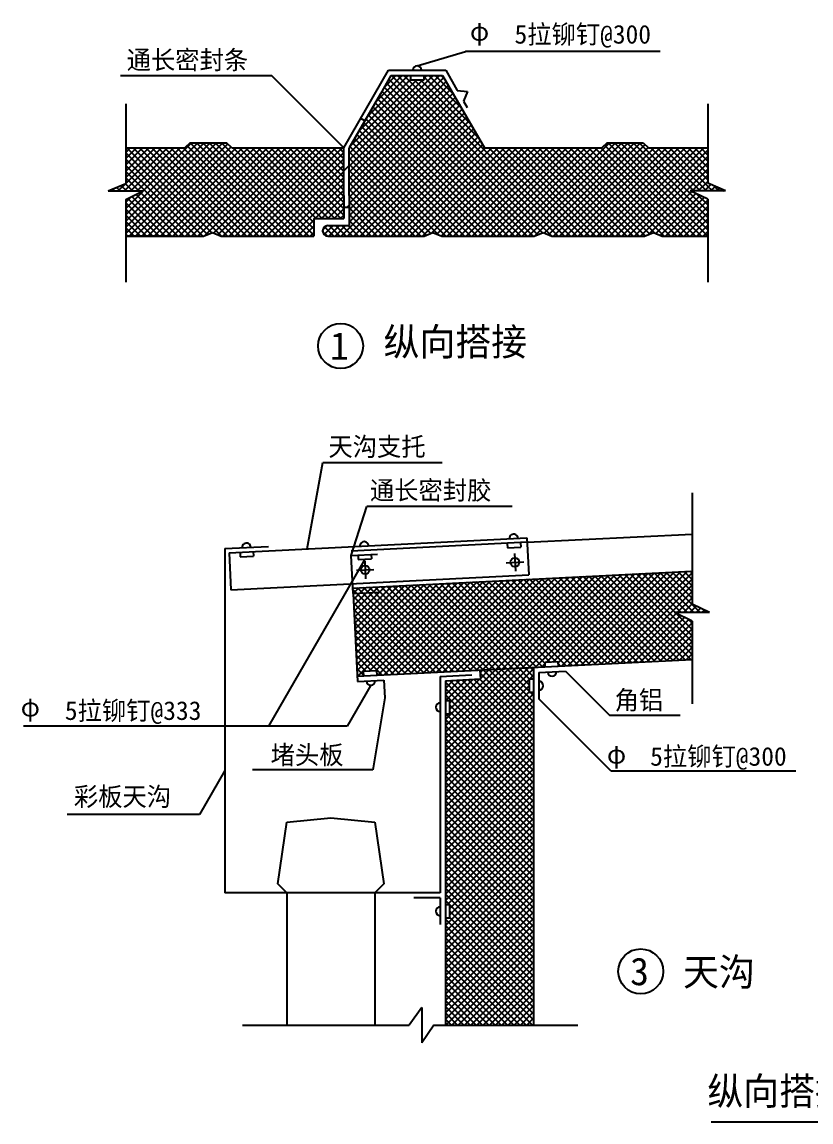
# Model space of a CAD drawing. Header units: metres. Extents: x 634 to 18296, y -213 to 24943.
# Drawn here: x 634 to 9580, y -213 to 12255 of the extents above; entities that cross this region are included whole.
import ezdxf

# ---------------------------------------------------------------- set-up
doc = ezdxf.new("R2010")
doc.units = ezdxf.units.M
for name, color, linetype in [('1', 2, 'Continuous'), ('2', 3, 'Continuous'), ('4', 5, 'Continuous'), ('5', 6, 'Continuous')]:
    doc.layers.add(name, color=color, linetype=linetype)

msp = doc.modelspace()

# ---------------------------------------------------------------- hatches: boundary and pattern name
at = {"layer": '5'}
h = msp.add_hatch(dxfattribs=at)
h.set_pattern_fill('_U', scale=100)
h.set_pattern_definition([(45, (0, 0), (-224.506, 224.506), [])])
h.paths.add_polyline_path([(4343.19, 10827.47), (4520.73, 11134.97), (4475.49, 11161.09), (4282.86, 10827.47), (4282.86, 10287.47), (4282.86, 10157.47), (4343.19, 10157.47), (4343.19, 10287.47)])

# ---------------------------------------------------------------- linework, layer by layer
for p, q in [((6362.01, 6357.38), (4367, 6257.63)), ((4367, 6207.56), (4666.63, 6222.54)), ((4388.47, 5778.1), (4367, 6207.56)), ((8447.4, -213.05), (12077.2, -213.05))]:
    msp.add_line(p, q)
at = {"layer": '1'}
for p, q in [((4282.86, 10827.47), (4790.96, 11707.47)), ((4816.64, 11647.47), (4698.28, 11442.47)), ((4790.96, 11707.47), (5438.48, 11707.47)), ((4816.64, 11647.47), (5403.84, 11647.47)), ((5403.84, 11647.47), (5877.29, 10827.47)), ((5438.48, 11707.47), (5569.73, 11480.15)), ((5569.73, 11480.15), (5685.56, 11466.2)), ((5685.56, 11466.2), (5639.73, 11358.91)), ((5639.73, 11358.91), (5680.98, 11287.47)), ((2541.84, 10887.47), (2481.84, 10827.47)), ((2541.84, 10887.47), (2951.84, 10887.47)), ((3011.84, 10827.47), (2951.84, 10887.47)), ((7268.64, 10887.47), (7208.64, 10827.47)), ((7268.64, 10887.47), (7678.64, 10887.47)), ((7678.64, 10887.47), (7738.64, 10827.47)), ((1810.24, 10827.47), (2481.84, 10827.47)), ((3011.84, 10827.47), (4282.86, 10827.47)), ((5877.29, 10827.47), (7208.64, 10827.47)), ((7738.64, 10827.47), (8410.24, 10827.47)), ((4282.86, 10287.47), (4282.86, 10027.47)), ((4343.19, 10287.47), (4343.19, 9947.47)), ((3943.19, 10027.47), (4282.86, 10027.47)), ((3943.19, 10027.47), (3943.19, 9827.47)), ((2693.19, 9827.47), (2793.19, 9867.47)), ((2793.19, 9867.47), (2893.19, 9827.47)), ((4103.19, 9947.47), (4343.19, 9947.47)), ((5193.19, 9827.47), (5293.19, 9867.47)), ((5293.19, 9867.47), (5393.19, 9827.47)), ((6443.19, 9827.47), (6543.19, 9867.47)), ((6543.19, 9867.47), (6643.19, 9827.47)), ((7693.19, 9827.47), (7793.19, 9867.47)), ((7793.19, 9867.47), (7893.19, 9827.47)), ((2327.29, 9827.47), (1810.24, 9827.47)), ((1810.24, 9827.47), (2693.19, 9827.47)), ((2893.19, 9827.47), (3943.19, 9827.47)), ((4103.19, 9827.47), (5193.19, 9827.47)), ((5393.19, 9827.47), (6443.19, 9827.47)), ((6643.19, 9827.47), (7693.19, 9827.47)), ((7893.19, 9827.47), (8410.24, 9827.47)), ((2935.42, 6286.17), (3429.8, 6310.89)), ((2935.42, 6286.17), (2935.42, 2386.15)), ((4385.48, 5838.02), (8231.35, 6030.32)), ((4388.47, 5778.1), (4688.1, 5793.08)), ((4388.47, 5778.1), (4438.41, 4779.35)), ((4435.42, 4839.27), (8231.35, 5029.07)), ((6435.42, 4939.27), (6435.42, 886.15)), ((6495.42, 4882.2), (6795.42, 4897.2)), ((6495.42, 4882.2), (6495.42, 4581.82)), ((4438.41, 4779.35), (4738.04, 4794.33)), ((4738.04, 4794.33), (4748.02, 4594.58)), ((5375.42, 4836.21), (5735.42, 4854.21)), ((5375.42, 4836.21), (5375.42, 2386.15)), ((5435.42, 4789.15), (5835.54, 4809.15)), ((5435.42, 4789.15), (5435.42, 886.15)), ((5375.42, 2386.15), (2935.42, 2386.15)), ((5375.42, 2326.15), (5075.42, 2326.15)), ((5375.42, 2326.15), (5375.42, 2026.15))]:
    msp.add_line(p, q, dxfattribs=at)
msp.add_arc((4103.19, 9887.47), 60, 90, 270, dxfattribs=at)
at = {"layer": '2'}
for p, q in [((5114.72, 11757.47), (5664.72, 11922.71)), ((7868.54, 11922.71), (5664.72, 11922.71)), ((1751.12, 11647.47), (3462.86, 11647.47)), ((4282.86, 10827.47), (3462.86, 11647.47)), ((5039.72, 11647.6), (5039.72, 11597.6)), ((5189.72, 11597.6), (5039.72, 11597.6)), ((5189.72, 11647.6), (5189.72, 11597.6)), ((4698.28, 11442.47), (4343.19, 10827.47)), ((1810.24, 11327.47), (1810.24, 10426.17)), ((8410.24, 11327.47), (8410.24, 10428.81)), ((4520.73, 11134.97), (4475.49, 11161.09)), ((4282.86, 10287.47), (4282.86, 10827.47)), ((4343.19, 10287.47), (4343.19, 10827.47)), ((1610.24, 10339.66), (1810.24, 10426.17)), ((8610.24, 10339.66), (8410.24, 10428.81)), ((1610.24, 10339.66), (2010.24, 10339.66)), ((1810.24, 10245.05), (2010.24, 10339.66)), ((1810.24, 10245.05), (1810.24, 9327.47)), ((1810.24, 10243.38), (1810.24, 9305.68)), ((8410.24, 10247.66), (8210.24, 10339.66)), ((8610.24, 10339.66), (8210.24, 10339.66)), ((8410.24, 10247.66), (8410.24, 9305.68)), ((8410.24, 10247.66), (8410.24, 9327.47)), ((4282.86, 10157.47), (4343.19, 10157.47)), ((3867, 6282.69), (4044.41, 7262.11)), ((4044.41, 7262.11), (5397.42, 7262.11)), ((8231.35, 6919.67), (8231.35, 5657.2)), ((4367, 6207.56), (4544.41, 6762.11)), ((6190.34, 6762.11), (4544.41, 6762.11)), ((2982.86, 6238.48), (6359.51, 6407.31)), ((6359.51, 6407.31), (6380.49, 5987.84)), ((6362.01, 6357.38), (8231.35, 6450.84)), ((2982.86, 6238.48), (3003.83, 5819)), ((3106.66, 6244.51), (3109.16, 6194.58)), ((3256.47, 6252), (3258.97, 6202.07)), ((6137.3, 6345.98), (6139.79, 6296.04)), ((6139.79, 6296.04), (6289.61, 6303.54)), ((6287.11, 6353.47), (6289.61, 6303.54)), ((3109.16, 6194.58), (3258.97, 6202.07)), ((4522.73, 6165.35), (3429.69, 4272.21)), ((4445.33, 6211.55), (4447.83, 6161.61)), ((4447.83, 6161.61), (4597.64, 6169.1)), ((4520.31, 6145.14), (4530.3, 5945.39)), ((4595.14, 6219.04), (4597.64, 6169.1)), ((6123.31, 6125.17), (6323.06, 6135.15)), ((6218.19, 6230.03), (6228.18, 6030.28)), ((3003.83, 5819), (6380.49, 5987.84)), ((4425.43, 6040.27), (4625.18, 6050.26)), ((8431.35, 5562.43), (8231.35, 5657.2)), ((8431.35, 5562.43), (8031.35, 5562.43)), ((8231.35, 5465.01), (8031.35, 5562.43)), ((8231.35, 5465.01), (8231.35, 4528.44)), ((8231.35, 5465.01), (8231.35, 4528.44)), ((6714.96, 5003.31), (6565.14, 4995.82)), ((6567.64, 4945.88), (6565.14, 4995.82)), ((6717.45, 4953.37), (6714.96, 5003.31)), ((4658.22, 4900.61), (4508.41, 4893.12)), ((4510.9, 4843.18), (4508.41, 4893.12)), ((4660.72, 4850.67), (4658.22, 4900.61)), ((5835.54, 4809.15), (5830.55, 4909.03)), ((6795.42, 4897.2), (7295.42, 4397.2)), ((6435.55, 4807.01), (6385.55, 4807.01)), ((6385.55, 4807.01), (6385.55, 4657.01)), ((4589.29, 4737), (4320.93, 4272.21)), ((6435.55, 4657.01), (6385.55, 4657.01)), ((4748.02, 4594.58), (4613.79, 3777.13)), ((5435.42, 4563.18), (5485.42, 4563.18)), ((5485.42, 4413.18), (5485.42, 4563.18)), ((7310.4, 3766.84), (6495.42, 4581.82)), ((5435.42, 4413.18), (5485.42, 4413.18)), ((7295.42, 4397.2), (8095.42, 4397.2)), ((4320.93, 4272.21), (649.72, 4272.21)), ((2935.42, 3772.21), (2646.73, 3272.21)), ((4613.79, 3777.13), (3248.02, 3777.13)), ((7310.4, 3766.84), (9409.43, 3766.84)), ((2646.73, 3272.21), (1146.73, 3272.21)), ((3535.42, 2486.15), (3635.42, 3186.15)), ((3635.42, 3186.15), (4135.42, 3236.15)), ((4135.42, 3236.15), (4635.42, 3186.15)), ((4635.42, 3186.15), (4735.42, 2486.15)), ((3635.42, 2386.15), (3535.42, 2486.15)), ((3635.42, 2386.15), (3635.42, 886.15)), ((4735.42, 2486.15), (4635.42, 2386.15)), ((4635.42, 2386.15), (4635.42, 886.15)), ((5435.42, 2250.56), (5485.42, 2250.56)), ((5485.42, 2100.56), (5485.42, 2250.56)), ((5435.42, 2100.56), (5485.42, 2100.56)), ((5168.58, 1086.15), (5026.12, 886.15)), ((5168.58, 1086.15), (5168.58, 686.15)), ((3135.42, 886.15), (5026.12, 886.15)), ((5302.99, 886.15), (5168.58, 686.15)), ((5302.99, 886.15), (6168.55, 886.15)), ((5302.99, 886.15), (6935.42, 886.15))]:
    msp.add_line(p, q, dxfattribs=at)
for centre in [(6223.18, 6130.16), (4525.3, 6045.27)]:
    msp.add_circle(centre, 50, dxfattribs=at)
for centre, start, end in [((5114.72, 11707.47), 0, 180), ((4515.24, 6315.17), 2.86, 182.86), ((6209.71, 6399.67), 2.86, 182.86), ((3179.07, 6298.2), 2.86, 182.86), ((6645.54, 4889.73), 182.86, 2.86), ((4588.81, 4787), 182.86, 2.86), ((6495.42, 4732.01), 270, 90), ((5375.42, 4488.18), 90, 270), ((5375.42, 2175.56), 90, 270)]:
    msp.add_arc(centre, 50, start, end, dxfattribs=at)
at = {"layer": '4'}
for centre in [(4246.97, 8583.2), (7650.09, 1494.13)]:
    msp.add_circle(centre, 255.02, dxfattribs=at)
at = {"layer": '5'}
for p, q in [((4343.19, 10693.52), (5297.13, 11647.47)), ((4343.19, 10622.81), (5367.84, 11647.47)), ((4343.19, 10552.1), (5416.55, 11625.46)), ((4343.19, 10764.23), (5176.56, 11597.6)), ((4353.4, 10845.16), (5105.85, 11597.6)), ((4450.01, 11012.48), (5039.72, 11602.19)), ((4546.61, 11179.79), (5014.29, 11647.47)), ((4643.22, 11347.11), (4943.58, 11647.47)), ((4739.82, 11514.42), (4872.87, 11647.47)), ((6535.56, 9864.42), (4793.17, 11606.81)), ((6643.22, 9827.47), (4823.22, 11647.47)), ((6713.94, 9827.47), (4893.94, 11647.47)), ((6784.65, 9827.47), (4964.65, 11647.47)), ((5039.72, 11643.11), (5035.36, 11647.47)), ((6855.36, 9827.47), (5085.22, 11597.6)), ((5810.66, 10942.88), (5155.93, 11597.6)), ((5189.72, 11610.77), (5226.42, 11647.47)), ((5714.05, 11110.19), (5189.72, 11634.53)), ((5617.45, 11277.51), (5247.49, 11647.47)), ((5520.84, 11444.82), (5318.2, 11647.47)), ((5424.24, 11612.14), (5388.91, 11647.47)), ((4343.19, 10481.39), (5442.43, 11580.63)), ((4343.19, 10410.68), (5468.31, 11535.8)), ((4343.19, 10339.97), (5494.19, 11490.98)), ((6360.38, 9827.47), (4715.52, 11472.33)), ((6431.09, 9827.47), (4741.4, 11517.16)), ((6485.06, 9844.21), (4767.28, 11561.99)), ((4343.19, 10269.26), (5520.08, 11446.15)), ((4343.19, 10198.55), (5545.96, 11401.32)), ((4343.19, 10127.84), (5571.84, 11356.49)), ((6218.96, 9827.47), (4663.75, 11382.67)), ((6289.67, 9827.47), (4689.64, 11427.5)), ((4254.95, 9827.47), (5649.49, 11222.01)), ((4343.19, 10057.13), (5597.73, 11311.67)), ((4343.19, 9986.42), (5623.61, 11266.84)), ((6006.83, 9827.47), (4586.11, 11248.19)), ((6077.54, 9827.47), (4611.99, 11293.02)), ((6148.25, 9827.47), (4637.87, 11337.85)), ((4325.66, 9827.47), (5675.37, 11177.18)), ((4396.37, 9827.47), (5701.26, 11132.35)), ((5794.7, 9827.47), (4508.46, 11113.71)), ((5865.41, 9827.47), (4534.34, 11158.54)), ((5936.12, 9827.47), (4560.22, 11203.36)), ((5582.56, 9827.47), (4430.81, 10979.22)), ((5653.28, 9827.47), (4456.69, 11024.05)), ((4467.08, 9827.47), (5727.14, 11087.53)), ((5723.99, 9827.47), (4482.57, 11068.88)), ((4537.79, 9827.47), (5753.02, 11042.7)), ((4608.5, 9827.47), (5778.91, 10997.87)), ((1810.24, 10069.76), (2627.94, 10887.47)), ((1810.24, 9999.05), (2698.65, 10887.47)), ((1810.24, 9928.34), (2769.37, 10887.47)), ((1810.24, 9857.63), (2840.08, 10887.47)), ((1850.79, 9827.47), (2910.79, 10887.47)), ((1921.5, 9827.47), (2966.67, 10872.64)), ((2009.43, 10339.66), (2557.23, 10887.47)), ((3531.95, 9827.47), (2506.9, 10852.52)), ((3602.67, 9827.47), (2542.67, 10887.47)), ((3673.38, 9827.47), (2613.38, 10887.47)), ((3744.09, 9827.47), (2684.09, 10887.47)), ((3814.8, 9827.47), (2754.8, 10887.47)), ((3885.51, 9827.47), (2825.51, 10887.47)), ((3943.19, 9840.5), (2896.22, 10887.47)), ((5441.14, 9827.47), (4379.04, 10889.57)), ((5511.85, 9827.47), (4404.93, 10934.4)), ((4679.21, 9827.47), (5804.79, 10953.04)), ((4749.92, 9827.47), (5830.67, 10908.21)), ((4820.63, 9827.47), (5856.55, 10863.39)), ((6234.85, 9827.47), (7294.85, 10887.47)), ((6305.56, 9827.47), (7365.56, 10887.47)), ((6376.27, 9827.47), (7436.27, 10887.47)), ((6449.51, 9830), (7506.98, 10887.47)), ((6553.55, 9863.32), (7577.69, 10887.47)), ((6604.05, 9843.12), (7648.4, 10887.47)), ((6659.11, 9827.47), (7698.88, 10867.23)), ((8269.57, 9827.47), (7239.11, 10857.93)), ((8340.28, 9827.47), (7280.28, 10887.47)), ((8410.24, 9828.22), (7350.99, 10887.47)), ((8410.24, 9898.93), (7421.7, 10887.47)), ((8410.24, 9969.64), (7492.41, 10887.47)), ((8410.24, 10040.35), (7563.12, 10887.47)), ((8410.24, 10111.06), (7633.83, 10887.47)), ((1797.3, 10339.66), (2285.1, 10827.47)), ((1810.24, 10776.87), (1860.84, 10827.47)), ((1810.24, 10706.16), (1931.55, 10827.47)), ((1810.24, 10635.45), (2002.26, 10827.47)), ((1810.24, 10564.74), (2072.97, 10827.47)), ((1810.24, 10494.03), (2143.68, 10827.47)), ((1810.24, 10423.32), (2214.39, 10827.47)), ((2736.72, 9844.88), (1810.24, 10771.36)), ((2787.23, 9865.08), (1824.85, 10827.47)), ((1868.01, 10339.66), (2355.81, 10827.47)), ((2895.56, 9827.47), (1895.56, 10827.47)), ((1938.72, 10339.66), (2426.52, 10827.47)), ((2966.27, 9827.47), (1966.27, 10827.47)), ((1992.21, 9827.47), (3002.02, 10837.28)), ((3036.98, 9827.47), (2036.98, 10827.47)), ((2062.92, 9827.47), (3062.92, 10827.47)), ((3107.69, 9827.47), (2107.69, 10827.47)), ((2133.63, 9827.47), (3133.63, 10827.47)), ((3178.4, 9827.47), (2178.4, 10827.47)), ((2204.34, 9827.47), (3204.34, 10827.47)), ((3249.11, 9827.47), (2249.11, 10827.47)), ((2275.05, 9827.47), (3275.05, 10827.47)), ((3319.82, 9827.47), (2319.82, 10827.47)), ((2345.76, 9827.47), (3345.76, 10827.47)), ((3390.53, 9827.47), (2390.53, 10827.47)), ((2416.47, 9827.47), (3416.47, 10827.47)), ((3461.24, 9827.47), (2461.24, 10827.47)), ((2487.18, 9827.47), (3487.18, 10827.47)), ((2557.89, 9827.47), (3557.89, 10827.47)), ((2628.6, 9827.47), (3628.6, 10827.47)), ((2703.4, 9831.55), (3699.31, 10827.47)), ((2805.21, 9862.66), (3770.03, 10827.47)), ((2855.72, 9842.45), (3840.74, 10827.47)), ((2911.45, 9827.47), (3911.45, 10827.47)), ((2982.16, 9827.47), (3982.16, 10827.47)), ((3943.19, 9911.21), (3026.93, 10827.47)), ((3052.87, 9827.47), (4052.87, 10827.47)), ((3943.19, 9981.92), (3097.64, 10827.47)), ((3123.58, 9827.47), (4123.58, 10827.47)), ((3968.35, 10027.47), (3168.35, 10827.47)), ((3194.29, 9827.47), (4194.29, 10827.47)), ((4039.06, 10027.47), (3239.06, 10827.47)), ((3265, 9827.47), (4265, 10827.47)), ((4109.77, 10027.47), (3309.77, 10827.47)), ((3335.71, 9827.47), (4282.86, 10774.62)), ((4180.48, 10027.47), (3380.48, 10827.47)), ((4251.19, 10027.47), (3451.19, 10827.47)), ((4282.86, 10066.51), (3521.9, 10827.47)), ((4282.86, 10137.22), (3592.61, 10827.47)), ((4282.86, 10207.93), (3663.33, 10827.47)), ((4282.86, 10278.64), (3734.04, 10827.47)), ((4282.86, 10349.35), (3804.75, 10827.47)), ((4282.86, 10420.06), (3875.46, 10827.47)), ((4282.86, 10490.77), (3946.17, 10827.47)), ((4282.86, 10561.48), (4016.88, 10827.47)), ((4282.86, 10632.19), (4087.59, 10827.47)), ((4282.86, 10702.91), (4158.3, 10827.47)), ((4282.86, 10773.62), (4229.01, 10827.47)), ((5269.28, 9857.91), (4343.19, 10784)), ((5355.26, 9842.64), (4353.16, 10844.74)), ((4891.35, 9827.47), (5891.35, 10827.47)), ((4962.06, 9827.47), (5962.06, 10827.47)), ((5032.77, 9827.47), (6032.77, 10827.47)), ((5103.48, 9827.47), (6103.48, 10827.47)), ((5174.19, 9827.47), (6174.19, 10827.47)), ((5279.37, 9861.94), (6244.9, 10827.47)), ((5337.77, 9849.63), (6315.61, 10827.47)), ((5388.28, 9829.43), (6386.32, 10827.47)), ((5457.03, 9827.47), (6457.03, 10827.47)), ((5527.74, 9827.47), (6527.74, 10827.47)), ((5598.45, 9827.47), (6598.45, 10827.47)), ((5669.16, 9827.47), (6669.16, 10827.47)), ((5739.87, 9827.47), (6739.87, 10827.47)), ((5810.58, 9827.47), (6810.58, 10827.47)), ((5881.3, 9827.47), (6881.3, 10827.47)), ((6926.07, 9827.47), (5926.07, 10827.47)), ((5952.01, 9827.47), (6952.01, 10827.47)), ((6996.78, 9827.47), (5996.78, 10827.47)), ((6022.72, 9827.47), (7022.72, 10827.47)), ((7067.49, 9827.47), (6067.49, 10827.47)), ((6093.43, 9827.47), (7093.43, 10827.47)), ((7138.2, 9827.47), (6138.2, 10827.47)), ((6164.14, 9827.47), (7164.14, 10827.47)), ((7208.91, 9827.47), (6208.91, 10827.47)), ((7279.62, 9827.47), (6279.62, 10827.47)), ((7350.33, 9827.47), (6350.33, 10827.47)), ((7421.04, 9827.47), (6421.04, 10827.47)), ((7491.75, 9827.47), (6491.75, 10827.47)), ((7562.46, 9827.47), (6562.46, 10827.47)), ((7633.17, 9827.47), (6633.17, 10827.47)), ((7700.83, 9830.52), (6703.88, 10827.47)), ((6729.82, 9827.47), (7734.23, 10831.88)), ((7751.34, 9850.73), (6774.6, 10827.47)), ((6800.53, 9827.47), (7800.53, 10827.47)), ((7813.39, 9859.39), (6845.31, 10827.47)), ((6871.24, 9827.47), (7871.24, 10827.47)), ((7916.02, 9827.47), (6916.02, 10827.47)), ((6941.96, 9827.47), (7941.96, 10827.47)), ((7986.73, 9827.47), (6986.73, 10827.47)), ((7012.67, 9827.47), (8012.67, 10827.47)), ((8057.44, 9827.47), (7057.44, 10827.47)), ((7083.38, 9827.47), (8083.38, 10827.47)), ((8128.15, 9827.47), (7128.15, 10827.47)), ((7154.09, 9827.47), (8154.09, 10827.47)), ((8198.86, 9827.47), (7198.86, 10827.47)), ((7224.8, 9827.47), (8224.8, 10827.47)), ((7295.51, 9827.47), (8295.51, 10827.47)), ((7366.22, 9827.47), (8366.22, 10827.47)), ((7436.93, 9827.47), (8410.24, 10800.78)), ((7507.64, 9827.47), (8410.24, 10730.07)), ((8252.35, 10339.66), (7764.55, 10827.47)), ((8323.06, 10339.66), (7835.26, 10827.47)), ((8393.77, 10339.66), (7905.97, 10827.47)), ((8410.24, 10393.9), (7976.68, 10827.47)), ((8410.24, 10464.62), (8047.39, 10827.47)), ((8410.24, 10535.33), (8118.1, 10827.47)), ((8410.24, 10606.04), (8188.81, 10827.47)), ((8410.24, 10676.75), (8259.52, 10827.47)), ((8410.24, 10747.46), (8330.23, 10827.47)), ((8410.24, 10818.17), (8400.94, 10827.47)), ((2683.43, 9827.47), (1810.24, 10700.65)), ((2612.72, 9827.47), (1810.24, 10629.94)), ((3406.42, 9827.47), (4282.86, 10703.91)), ((3477.13, 9827.47), (4282.86, 10633.2)), ((5218.78, 9837.7), (4343.19, 10713.29)), ((5158.3, 9827.47), (4343.19, 10642.58)), ((7578.35, 9827.47), (8410.24, 10659.36)), ((2542.01, 9827.47), (1810.24, 10559.23)), ((1959.1, 10339.66), (1810.24, 10488.52)), ((3547.84, 9827.47), (4282.86, 10562.49)), ((3618.55, 9827.47), (4282.86, 10491.78)), ((5087.59, 9827.47), (4343.19, 10571.87)), ((5016.88, 9827.47), (4343.19, 10501.16)), ((7649.06, 9827.47), (8410.24, 10588.65)), ((8231.97, 10339.66), (8410.24, 10517.94)), ((1655.87, 10339.66), (1690.63, 10374.42)), ((1676.26, 10339.66), (1656.49, 10359.43)), ((1746.97, 10339.66), (1706.18, 10380.45)), ((1726.59, 10339.66), (1811.19, 10424.27)), ((1817.68, 10339.66), (1755.7, 10401.64)), ((1888.39, 10339.66), (1804.76, 10423.29)), ((3689.26, 9827.47), (4282.86, 10421.07)), ((3959.97, 10027.47), (4282.86, 10350.36)), ((4946.17, 9827.47), (4343.19, 10430.45)), ((4875.46, 9827.47), (4343.19, 10359.74)), ((8302.68, 10339.66), (8410.24, 10447.22)), ((8373.39, 10339.66), (8446.4, 10412.67)), ((8464.48, 10339.66), (8408.55, 10395.59)), ((8444.1, 10339.66), (8495.24, 10390.81)), ((8535.19, 10339.66), (8474.75, 10400.1)), ((8514.81, 10339.66), (8543.83, 10368.69)), ((1810.24, 10140.47), (2009.16, 10339.39)), ((1810.24, 10211.19), (1873.9, 10274.85)), ((2259.16, 9827.47), (1833.2, 10253.43)), ((2329.87, 9827.47), (1880.57, 10276.77)), ((2400.58, 9827.47), (1927.99, 10300.06)), ((2471.29, 9827.47), (1976.54, 10322.22)), ((4030.69, 10027.47), (4282.86, 10279.65)), ((4804.75, 9827.47), (4343.19, 10289.03)), ((7737.5, 9845.19), (8224.33, 10332.03)), ((7819.83, 9856.81), (8272.12, 10309.1)), ((7870.34, 9836.61), (8320.39, 10286.66)), ((7931.9, 9827.47), (8369.14, 10264.7)), ((8002.62, 9827.47), (8410.24, 10235.09)), ((8410.24, 10181.77), (8290.7, 10301.31)), ((8585.52, 10339.66), (8592.99, 10347.13)), ((8605.9, 10339.66), (8602.37, 10343.19)), ((2188.45, 9827.47), (1810.24, 10205.68)), ((2117.74, 9827.47), (1810.24, 10134.97)), ((4101.4, 10027.47), (4282.86, 10208.93)), ((4172.11, 10027.47), (4282.86, 10138.22)), ((4734.04, 9827.47), (4343.19, 10218.32)), ((4663.33, 9827.47), (4343.19, 10147.61)), ((8073.33, 9827.47), (8410.24, 10164.38)), ((2047.03, 9827.47), (1810.24, 10064.26)), ((1976.32, 9827.47), (1810.24, 9993.55)), ((3759.97, 9827.47), (3943.19, 10010.68)), ((4242.82, 10027.47), (4282.86, 10067.51)), ((4592.61, 9827.47), (4343.19, 10076.89)), ((4521.9, 9827.47), (4343.19, 10006.18)), ((8144.04, 9827.47), (8410.24, 10093.67)), ((8214.75, 9827.47), (8410.24, 10022.96)), ((1905.61, 9827.47), (1810.24, 9922.84)), ((1834.9, 9827.47), (1810.24, 9852.13)), ((3830.69, 9827.47), (3943.19, 9939.97)), ((3901.4, 9827.47), (3943.19, 9869.26)), ((4097.36, 9827.75), (4043.47, 9881.64)), ((4044.48, 9899.84), (4090.82, 9946.18)), ((4060.58, 9845.23), (4162.82, 9947.47)), ((4168.35, 9827.47), (4063.42, 9932.4)), ((4113.53, 9827.47), (4233.53, 9947.47)), ((4239.06, 9827.47), (4119.06, 9947.47)), ((4184.24, 9827.47), (4304.24, 9947.47)), ((4309.77, 9827.47), (4189.77, 9947.47)), ((4380.48, 9827.47), (4260.48, 9947.47)), ((4451.19, 9827.47), (4331.19, 9947.47)), ((8285.46, 9827.47), (8410.24, 9952.25)), ((8356.17, 9827.47), (8410.24, 9881.54)), ((6303.47, 4932.67), (7357.41, 5986.62)), ((6377.9, 4936.4), (7431.84, 5990.34)), ((6452.33, 4940.12), (7506.28, 5994.06)), ((6579.46, 4996.54), (7580.71, 5997.79)), ((6653.89, 5000.26), (7655.14, 6001.51)), ((6715.56, 4991.22), (7729.57, 6005.23)), ((6750.06, 4955), (7804.01, 6008.95)), ((6824.49, 4958.73), (7878.44, 6012.67)), ((6898.92, 4962.45), (7952.87, 6016.39)), ((6973.36, 4966.17), (8027.3, 6020.12)), ((7047.79, 4969.89), (8101.74, 6023.84)), ((7122.22, 4973.61), (8176.17, 6027.56)), ((7196.65, 4977.33), (8231.35, 6012.03)), ((8231.35, 5087.29), (7333.23, 5985.41)), ((8231.35, 5158.01), (7400.57, 5988.78)), ((8231.35, 5228.72), (7467.92, 5992.15)), ((8231.35, 5299.43), (7535.26, 5995.51)), ((8039.05, 5562.43), (7602.6, 5998.88)), ((8109.76, 5562.43), (7669.95, 6002.25)), ((8180.47, 5562.43), (7737.29, 6005.62)), ((8251.18, 5562.43), (7804.63, 6008.98)), ((8231.35, 5652.98), (7871.98, 6012.35)), ((8231.35, 5723.69), (7939.32, 6015.72)), ((8231.35, 5794.4), (8006.66, 6019.08)), ((8231.35, 5865.11), (8074.01, 6022.45)), ((8231.35, 5935.82), (8141.35, 6025.82)), ((8231.35, 6006.53), (8208.69, 6029.19)), ((4405.44, 5438.81), (4826.71, 5860.09)), ((4408.81, 5371.47), (4901.15, 5863.81)), ((4412.17, 5304.12), (4975.58, 5867.53)), ((4415.54, 5236.78), (5050.01, 5871.25)), ((4418.91, 5169.44), (5124.44, 5874.97)), ((4422.27, 5102.09), (5198.88, 5878.69)), ((4425.64, 5034.75), (5273.31, 5882.42)), ((4429.01, 4967.41), (5347.74, 5886.14)), ((4432.38, 4900.06), (5422.17, 5889.86)), ((4442.66, 4839.63), (5496.6, 5893.58)), ((4569.93, 4896.2), (5571.04, 5897.3)), ((4644.36, 4899.92), (5645.47, 5901.02)), ((4668.19, 4853.04), (5719.9, 5904.75)), ((4740.39, 4854.52), (5794.33, 5908.47)), ((4814.82, 4858.24), (5868.77, 5912.19)), ((5795.09, 4907.26), (4841.52, 5860.83)), ((4889.25, 4861.96), (5943.2, 5915.91)), ((5862.43, 4910.62), (4908.86, 5864.19)), ((4963.68, 4865.69), (6017.63, 5919.63)), ((5929.78, 4913.99), (4976.21, 5867.56)), ((5038.12, 4869.41), (6092.06, 5923.35)), ((5997.12, 4917.36), (5043.55, 5870.93)), ((6064.46, 4920.72), (5110.89, 5874.3)), ((5112.55, 4873.13), (6166.5, 5927.08)), ((6131.81, 4924.09), (5178.24, 5877.66)), ((5186.98, 4876.85), (6240.93, 5930.8)), ((6199.15, 4927.46), (5245.58, 5881.03)), ((5261.41, 4880.57), (6315.36, 5934.52)), ((6266.49, 4930.83), (5312.92, 5884.4)), ((5335.85, 4884.29), (6389.79, 5938.24)), ((6333.84, 4934.19), (5380.27, 5887.76)), ((5410.28, 4888.02), (6464.22, 5941.96)), ((6401.18, 4937.56), (5447.61, 5891.13)), ((5484.71, 4891.74), (6538.66, 5945.68)), ((6468.52, 4940.93), (5514.95, 5894.5)), ((5559.14, 4895.46), (6613.09, 5949.41)), ((6535.87, 4944.29), (5582.3, 5897.87)), ((5633.57, 4899.18), (6687.52, 5953.13)), ((6565.68, 4985.2), (5649.64, 5901.23)), ((5708.01, 4902.9), (6761.95, 5956.85)), ((6622.88, 4998.71), (5716.98, 5904.6)), ((5782.44, 4906.62), (6836.39, 5960.57)), ((6690.22, 5002.08), (5784.33, 5907.97)), ((6805.24, 4957.76), (5851.67, 5911.33)), ((5856.87, 4910.35), (6910.82, 5964.29)), ((6872.59, 4961.13), (5919.01, 5914.7)), ((5931.3, 4914.07), (6985.25, 5968.01)), ((6939.93, 4964.5), (5986.36, 5918.07)), ((6005.74, 4917.79), (7059.68, 5971.73)), ((7007.27, 4967.87), (6053.7, 5921.44)), ((6080.17, 4921.51), (7134.12, 5975.46)), ((7074.62, 4971.23), (6121.05, 5924.8)), ((6154.6, 4925.23), (7208.55, 5979.18)), ((7141.96, 4974.6), (6188.39, 5928.17)), ((6229.03, 4928.95), (7282.98, 5982.9)), ((7209.3, 4977.97), (6255.73, 5931.54)), ((7276.65, 4981.33), (6323.08, 5934.9)), ((7343.99, 4984.7), (6390.42, 5938.27)), ((7411.33, 4988.07), (6457.76, 5941.64)), ((7478.68, 4991.44), (6525.11, 5945.01)), ((7546.02, 4994.8), (6592.45, 5948.37)), ((7613.36, 4998.17), (6659.79, 5951.74)), ((7680.71, 5001.54), (6727.14, 5955.11)), ((7748.05, 5004.9), (6794.48, 5958.47)), ((7815.39, 5008.27), (6861.82, 5961.84)), ((7882.74, 5011.64), (6929.17, 5965.21)), ((7950.08, 5015.01), (6996.51, 5968.58)), ((8017.42, 5018.37), (7063.85, 5971.94)), ((8084.77, 5021.74), (7131.2, 5975.31)), ((8152.11, 5025.11), (7198.54, 5978.68)), ((8219.46, 5028.47), (7265.88, 5982.05)), ((7271.09, 4981.06), (8231.35, 5941.32)), ((7345.52, 4984.78), (8231.35, 5870.61)), ((5323.68, 4883.69), (4386.33, 5821.04)), ((4388.6, 5775.53), (4454.55, 5841.48)), ((5256.34, 4880.32), (4390.05, 5746.61)), ((4391.97, 5708.18), (4528.99, 5845.2)), ((4395.34, 5640.84), (4603.42, 5848.92)), ((4398.7, 5573.5), (4677.85, 5852.64)), ((4402.07, 5506.15), (4752.28, 5856.36)), ((5391.03, 4887.05), (4437.46, 5840.62)), ((5458.37, 4890.42), (4504.8, 5843.99)), ((5525.72, 4893.79), (4572.14, 5847.36)), ((5593.06, 4897.15), (4639.49, 5850.73)), ((5660.4, 4900.52), (4706.83, 5854.09)), ((5727.75, 4903.89), (4774.18, 5857.46)), ((7419.95, 4988.5), (8231.35, 5799.89)), ((5189, 4876.95), (4393.77, 5672.18)), ((8064.59, 5562.43), (8231.35, 5729.18)), ((8135.3, 5562.43), (8231.35, 5658.47)), ((8206.01, 5562.43), (8278.27, 5634.68)), ((8321.89, 5562.43), (8228.44, 5655.88)), ((8276.73, 5562.43), (8325.87, 5611.57)), ((5121.65, 4873.58), (4397.49, 5597.75)), ((5054.31, 4870.22), (4401.21, 5523.31)), ((7494.38, 4992.22), (8053.07, 5550.91)), ((7568.81, 4995.94), (8099.97, 5527.1)), ((7643.25, 4999.66), (8147.45, 5503.87)), ((8231.35, 5370.14), (8047.39, 5554.09)), ((8231.35, 5440.85), (8185.99, 5486.2)), ((8347.44, 5562.43), (8375, 5589.99)), ((8392.6, 5562.43), (8359.37, 5595.66)), ((8418.15, 5562.43), (8422.29, 5566.58)), ((4986.97, 4866.85), (4404.93, 5448.88)), ((4919.62, 4863.48), (4408.66, 5374.45)), ((7717.68, 5003.39), (8195.22, 5480.92)), ((7792.11, 5007.11), (8231.35, 5446.34)), ((7866.54, 5010.83), (8231.35, 5375.63)), ((4852.28, 4860.12), (4412.38, 5300.02)), ((7940.98, 5014.55), (8231.35, 5304.92)), ((4784.94, 4856.75), (4416.1, 5225.59)), ((4717.59, 4853.38), (4419.82, 5151.15)), ((8015.41, 5018.27), (8231.35, 5234.21)), ((8089.84, 5021.99), (8231.35, 5163.5)), ((4602.44, 4897.82), (4423.54, 5076.72)), ((4535.1, 4894.45), (4427.26, 5002.29)), ((8164.27, 5025.72), (8231.35, 5092.79)), ((4510.34, 4848.5), (4430.99, 4927.86)), ((5435.42, 3993.91), (6377.9, 4936.4)), ((5435.42, 4064.62), (6303.47, 4932.67)), ((5435.42, 4135.34), (6229.03, 4928.95)), ((5435.42, 4206.05), (6154.6, 4925.23)), ((5435.42, 3923.2), (6435.42, 4923.2)), ((5435.42, 4276.76), (6080.17, 4921.51)), ((5435.42, 4347.47), (6005.74, 4917.79)), ((5831.74, 4885.21), (5856.87, 4910.35)), ((6435.42, 4266.93), (5832.51, 4869.84)), ((5835.1, 4817.87), (5931.3, 4914.07)), ((6435.42, 4337.64), (5862.43, 4910.62)), ((6435.42, 4408.35), (5929.78, 4913.99)), ((6435.42, 4479.06), (5997.12, 4917.36)), ((6435.42, 4549.77), (6064.46, 4920.72)), ((6385.55, 4670.35), (6131.81, 4924.09)), ((6385.55, 4741.06), (6199.15, 4927.46)), ((6390.31, 4807.01), (6266.49, 4930.83)), ((6435.42, 4832.62), (6333.84, 4934.19)), ((6435.42, 4903.33), (6401.18, 4937.56)), ((6526.76, 4943.84), (6565.79, 4982.87)), ((6737.9, 4954.4), (6716.32, 4975.97)), ((4448.22, 4839.91), (4434.71, 4853.42)), ((5435.42, 3852.49), (6385.55, 4802.63)), ((5435.42, 4630.31), (5602.61, 4797.51)), ((5435.42, 4701.02), (5528.18, 4793.79)), ((5435.42, 4771.73), (5453.75, 4790.06)), ((6435.42, 3771.96), (5435.42, 4771.96)), ((5439, 4563.18), (5677.04, 4801.23)), ((5485.42, 4468.18), (5825.91, 4808.67)), ((5485.42, 4538.89), (5751.48, 4804.95)), ((6435.42, 3842.67), (5486.39, 4791.7)), ((6435.42, 3913.38), (5553.73, 4795.06)), ((6435.42, 3984.09), (5621.07, 4798.43)), ((6435.42, 4054.8), (5688.42, 4801.8)), ((6435.42, 4125.51), (5755.76, 4805.16)), ((6435.42, 4196.22), (5823.1, 4808.53)), ((6389.93, 4807.01), (6435.42, 4852.49)), ((5435.42, 3781.78), (6385.55, 4731.92)), ((6435.42, 3701.24), (5435.42, 4701.24)), ((5435.42, 3711.07), (6385.55, 4661.21)), ((5435.42, 3640.36), (6435.42, 4640.36)), ((6435.42, 3630.53), (5435.42, 4630.53)), ((6435.42, 4620.48), (6398.89, 4657.01)), ((5435.42, 3569.65), (6435.42, 4569.65)), ((5435.42, 3498.94), (6435.42, 4498.94)), ((6435.42, 3559.82), (5485.42, 4509.82)), ((5435.42, 3428.23), (6435.42, 4428.23)), ((6435.42, 3418.4), (5440.63, 4413.18)), ((6435.42, 3489.11), (5485.42, 4439.11)), ((5435.42, 3357.52), (6435.42, 4357.52)), ((6435.42, 3347.69), (5435.42, 4347.69)), ((5435.42, 3286.81), (6435.42, 4286.81)), ((6435.42, 3276.98), (5435.42, 4276.98)), ((5435.42, 3216.1), (6435.42, 4216.1)), ((6435.42, 3206.27), (5435.42, 4206.27)), ((5435.42, 3145.39), (6435.42, 4145.39)), ((6435.42, 3135.56), (5435.42, 4135.56)), ((5435.42, 3074.67), (6435.42, 4074.67)), ((6435.42, 3064.85), (5435.42, 4064.85)), ((5435.42, 3003.96), (6435.42, 4003.96)), ((6435.42, 2994.14), (5435.42, 3994.14)), ((5435.42, 2933.25), (6435.42, 3933.25)), ((6435.42, 2923.43), (5435.42, 3923.43)), ((5435.42, 2862.54), (6435.42, 3862.54)), ((6435.42, 2852.72), (5435.42, 3852.72)), ((5435.42, 2791.83), (6435.42, 3791.83)), ((6435.42, 2782.01), (5435.42, 3782.01)), ((5435.42, 2721.12), (6435.42, 3721.12)), ((6435.42, 2711.3), (5435.42, 3711.3)), ((5435.42, 2650.41), (6435.42, 3650.41)), ((6435.42, 2640.58), (5435.42, 3640.58)), ((5435.42, 2579.7), (6435.42, 3579.7)), ((6435.42, 2569.87), (5435.42, 3569.87)), ((5435.42, 2508.99), (6435.42, 3508.99)), ((6435.42, 2499.16), (5435.42, 3499.16)), ((5435.42, 2438.28), (6435.42, 3438.28)), ((6435.42, 2428.45), (5435.42, 3428.45)), ((5435.42, 2367.57), (6435.42, 3367.57)), ((6435.42, 2357.74), (5435.42, 3357.74)), ((5435.42, 2296.86), (6435.42, 3296.86)), ((6435.42, 2287.03), (5435.42, 3287.03)), ((6435.42, 2216.32), (5435.42, 3216.32)), ((6435.42, 2145.61), (5435.42, 3145.61)), ((5459.83, 2250.56), (6435.42, 3226.15)), ((5485.42, 2205.44), (6435.42, 3155.44)), ((6435.42, 2074.9), (5435.42, 3074.9)), ((5435.42, 2014.01), (6435.42, 3014.01)), ((6435.42, 2004.19), (5435.42, 3004.19)), ((5485.42, 2134.73), (6435.42, 3084.73)), ((5435.42, 1943.3), (6435.42, 2943.3)), ((6435.42, 1933.48), (5435.42, 2933.48)), ((5435.42, 1872.59), (6435.42, 2872.59)), ((6435.42, 1862.77), (5435.42, 2862.77)), ((5435.42, 1801.88), (6435.42, 2801.88)), ((6435.42, 1792.06), (5435.42, 2792.06)), ((5435.42, 1731.17), (6435.42, 2731.17)), ((6435.42, 1721.35), (5435.42, 2721.35)), ((5435.42, 1660.46), (6435.42, 2660.46)), ((6435.42, 1650.64), (5435.42, 2650.64)), ((5435.42, 1589.75), (6435.42, 2589.75)), ((6435.42, 1579.92), (5435.42, 2579.92)), ((5435.42, 1519.04), (6435.42, 2519.04)), ((6435.42, 1509.21), (5435.42, 2509.21)), ((5435.42, 1448.33), (6435.42, 2448.33)), ((6435.42, 1438.5), (5435.42, 2438.5)), ((5435.42, 1377.62), (6435.42, 2377.62)), ((6435.42, 1367.79), (5435.42, 2367.79)), ((5435.42, 1306.91), (6435.42, 2306.91)), ((5481.94, 2250.56), (5435.42, 2297.08)), ((6435.42, 1297.08), (5485.42, 2247.08)), ((5435.42, 1236.2), (6435.42, 2236.2)), ((5435.42, 1165.49), (6435.42, 2165.49)), ((6435.42, 1226.37), (5485.42, 2176.37)), ((5435.42, 2084.73), (5451.25, 2100.56)), ((5435.42, 1094.78), (6435.42, 2094.78)), ((6435.42, 1084.95), (5435.42, 2084.95)), ((5435.42, 1024.07), (6435.42, 2024.07)), ((6435.42, 1014.24), (5435.42, 2014.24)), ((6435.42, 1155.66), (5485.42, 2105.66)), ((5435.42, 953.35), (6435.42, 1953.35)), ((6435.42, 943.53), (5435.42, 1943.53)), ((6422.08, 886.15), (5435.42, 1872.82)), ((5438.92, 886.15), (6435.42, 1882.64)), ((6351.37, 886.15), (5435.42, 1802.11)), ((5509.63, 886.15), (6435.42, 1811.93)), ((6280.66, 886.15), (5435.42, 1731.4)), ((6209.95, 886.15), (5435.42, 1660.69)), ((5580.34, 886.15), (6435.42, 1741.22)), ((5651.05, 886.15), (6435.42, 1670.51)), ((6139.24, 886.15), (5435.42, 1589.97)), ((6068.53, 886.15), (5435.42, 1519.26)), ((5721.76, 886.15), (6435.42, 1599.8)), ((5792.47, 886.15), (6435.42, 1529.09)), ((5997.82, 886.15), (5435.42, 1448.55)), ((5927.11, 886.15), (5435.42, 1377.84)), ((5863.18, 886.15), (6435.42, 1458.38)), ((5933.9, 886.15), (6435.42, 1387.67)), ((5856.4, 886.15), (5435.42, 1307.13)), ((6004.61, 886.15), (6435.42, 1316.96)), ((5785.69, 886.15), (5435.42, 1236.42)), ((5714.98, 886.15), (5435.42, 1165.71)), ((6075.32, 886.15), (6435.42, 1246.25)), ((6146.03, 886.15), (6435.42, 1175.54)), ((5644.27, 886.15), (5435.42, 1095)), ((5573.56, 886.15), (5435.42, 1024.29)), ((6216.74, 886.15), (6435.42, 1104.83)), ((6287.45, 886.15), (6435.42, 1034.12)), ((5502.84, 886.15), (5435.42, 953.58)), ((6358.16, 886.15), (6435.42, 963.41)), ((6428.87, 886.15), (6435.42, 892.69))]:
    msp.add_line(p, q, dxfattribs=at)

# ---------------------------------------------------------------- texts
at = {"layer": '4'}
for s, height, p in [('φ', 212, (5712.95, 12043.02)), ('   5拉铆钉@300', 212, (5786.03, 12010.29)), ('通长密封条', 212, (1820.96, 11719.25)), ('1', 313, (4126.84, 8426.7)), ('纵向搭接', 313, (4734.16, 8474.1)), ('天沟支托', 212, (4108.76, 7336.45)), ('通长密封胶', 212, (4578.93, 6840.99)), ('角铝', 212, (7353.35, 4463.17)), ('φ', 212, (619.47, 4383.85)), ('   5拉铆钉@333', 212, (688.04, 4344.27)), ('堵头板', 212, (3452.96, 3842.2)), ('φ', 212, (7266.07, 3849.02)), ('   5拉铆钉@300', 212, (7324.31, 3825.28)), ('彩板天沟', 212, (1222.64, 3369.8)), ('3', 313, (7529.96, 1337.63)), ('天沟', 313, (8129.75, 1331.49)), ('纵向搭接 天沟 檐口', 313, (8405.44, -18.99))]:
    msp.add_text(s, height=height, dxfattribs=at).set_placement(p)

doc.saveas('drawing.dxf')
